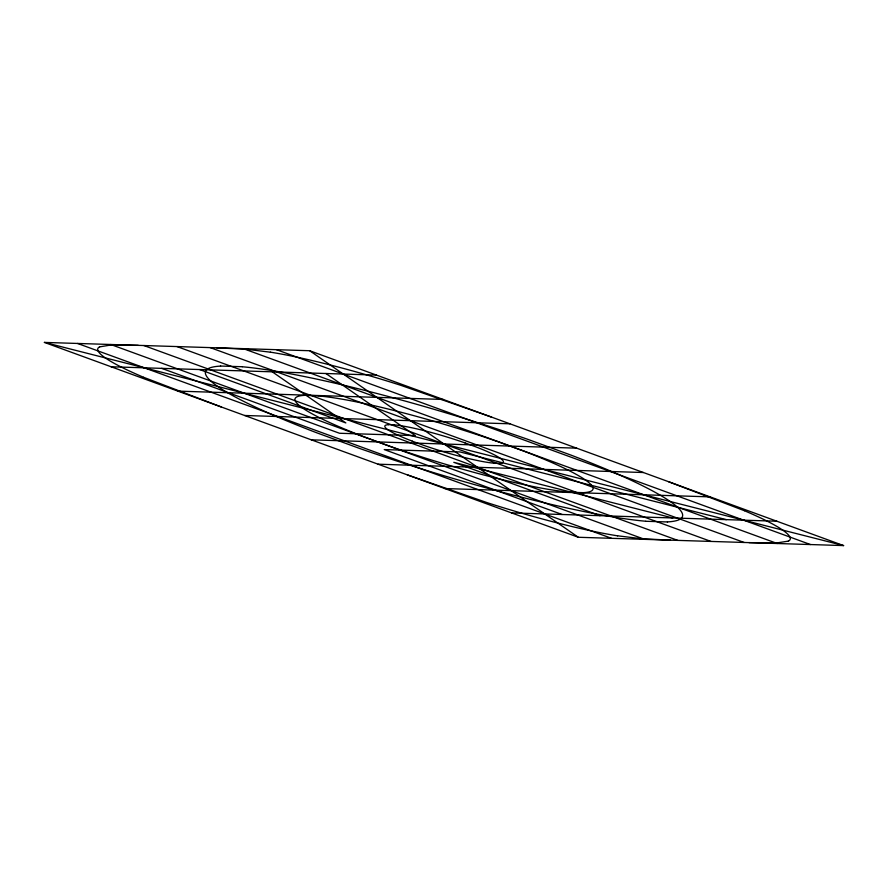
<?xml version="1.0" encoding="UTF-8"?>
<svg xmlns="http://www.w3.org/2000/svg" width="888" height="888" viewBox="0 0 888 888"><rect width="100%" height="100%" fill="white"/><g stroke="black" fill="none" stroke-linecap="round" stroke-linejoin="round"><path stroke-width="1.33" d="M99.767 346.853L110.756 345.021L138.262 345.354M788.233 541.147L776.19 543.023L749.05 542.624M220.468 366.045L242.191 366.722M304.429 395.327L317.993 395.748M388.389 424.608L393.795 424.775M583.571 492.674L570.007 492.252A155.411 18.937 16.9 0 1 391.697 446.908L364.38 436.952A155.411 18.937 16.9 0 1 304.506 395.349M667.532 521.955L645.809 521.278M44.4 342.413L309.679 350.727L843.6 545.587L578.321 537.273L44.4 342.413L843.6 545.587M216.506 347.807L246.453 349.273L270.496 352.203M111.144 366.777L376.423 375.091M177.878 391.131L443.156 399.445M244.622 415.484L509.901 423.798M311.355 439.838L576.645 448.163M378.099 464.202L643.378 472.516M444.844 488.555L710.123 496.869M511.577 512.909L776.856 521.223M670.518 540.159L641.547 538.727L617.504 535.797M494.205 463.225L499.611 463.392A61.916 7.548 16.9 0 0 475.702 446.808L464.846 442.835M726.329 519.647L460.095 451.959L384.249 449.583L562.104 514.496M672.693 517.959L453.79 462.315L600.033 515.684M496.325 441.092L523.62 451.049A155.411 18.937 16.9 0 1 583.494 492.651M407.315 474.847L487.19 502.675A152.792 18.626 16.9 0 0 617.571 535.83M491.63 417.138L400.81 385.325A152.792 18.626 16.9 0 0 270.429 352.17M276.523 349.694L810.444 544.544M243.356 348.651L777.278 543.512M210.201 347.608L744.122 542.468M177.045 346.575L710.955 541.425M143.878 345.532L677.799 540.392M199.589 369.541L345.843 422.921L272.261 371.817M110.723 344.489L644.644 539.349M161.672 368.354L339.527 433.266L415.384 435.642L325.896 373.504M77.556 343.456L611.477 538.306M221.079 406.893L143.567 377.267M668.597 481.718L744.433 510.733M412.276 441.192L423.154 445.166A61.916 7.548 16.9 0 0 494.239 463.214M309.679 350.727L578.321 537.273M744.488 510.744A152.792 18.626 16.9 0 1 788.322 541.181M143.512 377.256A152.792 18.626 16.9 0 1 99.678 346.82M412.465 441.236A61.916 7.548 16.9 0 1 388.589 424.664M393.939 424.83A61.916 7.548 16.9 0 1 464.946 442.879M318.204 395.882A155.411 18.937 16.9 0 1 496.436 441.192M667.399 521.911A248.895 30.336 16.9 0 0 571.45 455.278L527.805 439.338A248.895 30.336 16.9 0 0 242.302 366.766M220.601 366.089A248.895 30.336 16.9 0 0 316.55 432.722L360.195 448.662A248.895 30.336 16.9 0 0 645.698 521.234"/></g></svg>
